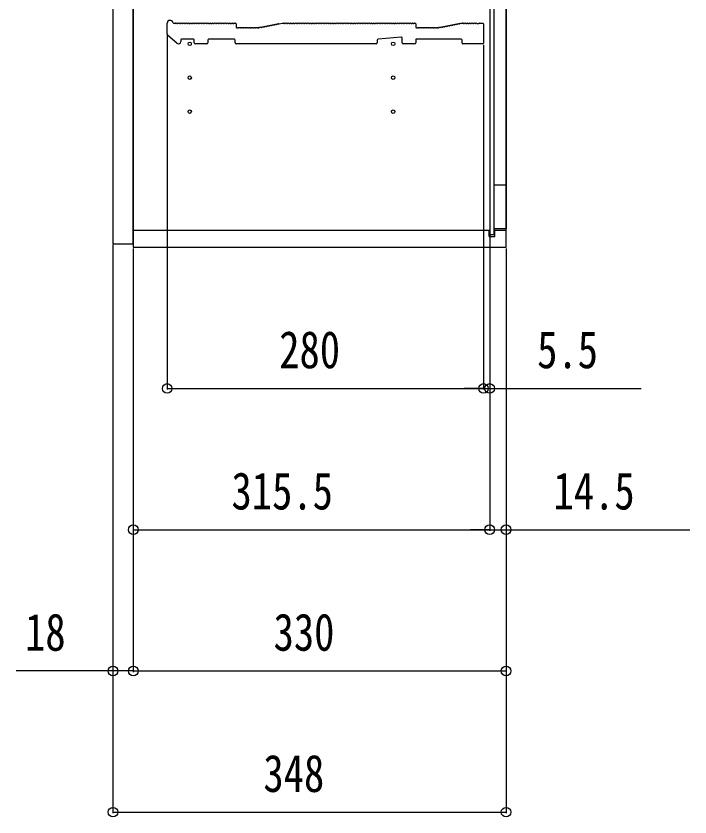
# Model space of a CAD drawing. Units: millimetres, scale not verified. Extents: x -4205 to 4205, y -2970 to 2970.
# Drawn here: x -1924 to -1327, y -2383 to -1674 of the extents above; entities that cross this region are included whole.
import ezdxf
from ezdxf.enums import TextEntityAlignment as Align

# ---------------------------------------------------------------- set-up
doc = ezdxf.new("R2010")
doc.units = ezdxf.units.MM
doc.header["$LTSCALE"] = 20
for name, color, linetype in [('0-2_YKK_11', 7, 'Continuous'), ('0-3_YKK_12', 2, 'Continuous'), ('0-5_YKK_D', 6, 'Continuous')]:
    doc.layers.add(name, color=color, linetype=linetype)
doc.styles.add('ＭＳ ゴシック', font='')
doc.styles.get('ＭＳ ゴシック').set_extended_font_data('MS Gothic')

msp = doc.modelspace()

# ---------------------------------------------------------------- linework, layer by layer
at = {"layer": '0-2_YKK_11'}
for p, q in [((-1789.99, -1690.08), (-1789.99, -1680.7)), ((-1784.36, -1680.7), (-1782.99, -1680.7)), ((-1782.43, -1680.9), (-1782.04, -1680.9)), ((-1780.93, -1680.9), (-1780.54, -1680.9)), ((-1779.43, -1680.9), (-1779.04, -1680.9)), ((-1777.93, -1680.9), (-1777.54, -1680.9)), ((-1776.43, -1680.9), (-1776.04, -1680.9)), ((-1774.93, -1680.9), (-1774.54, -1680.9)), ((-1773.43, -1680.9), (-1773.04, -1680.9)), ((-1771.93, -1680.9), (-1771.54, -1680.9)), ((-1770.43, -1680.9), (-1770.04, -1680.9)), ((-1768.93, -1680.9), (-1768.54, -1680.9)), ((-1767.43, -1680.9), (-1767.04, -1680.9)), ((-1765.93, -1680.9), (-1765.54, -1680.9)), ((-1764.43, -1680.9), (-1764.04, -1680.9)), ((-1762.93, -1680.9), (-1762.54, -1680.9)), ((-1761.43, -1680.9), (-1761.04, -1680.9)), ((-1759.93, -1680.9), (-1759.54, -1680.9)), ((-1758.43, -1680.9), (-1758.04, -1680.9)), ((-1756.93, -1680.9), (-1756.54, -1680.9)), ((-1755.43, -1680.9), (-1755.04, -1680.9)), ((-1753.93, -1680.9), (-1753.54, -1680.9)), ((-1752.43, -1680.9), (-1752.04, -1680.9)), ((-1750.93, -1680.9), (-1750.54, -1680.9)), ((-1749.43, -1680.9), (-1749.04, -1680.9)), ((-1747.93, -1680.9), (-1747.54, -1680.9)), ((-1746.43, -1680.9), (-1746.04, -1680.9)), ((-1744.93, -1680.9), (-1744.54, -1680.9)), ((-1743.43, -1680.9), (-1743.04, -1680.9)), ((-1741.93, -1680.9), (-1741.54, -1680.9)), ((-1740.43, -1680.9), (-1740.04, -1680.9)), ((-1738.93, -1680.9), (-1738.54, -1680.9)), ((-1737.43, -1680.9), (-1737.04, -1680.9)), ((-1735.93, -1680.9), (-1735.54, -1680.9)), ((-1734.43, -1680.9), (-1734.04, -1680.9)), ((-1732.93, -1680.9), (-1732.54, -1680.9)), ((-1731.43, -1680.9), (-1731.04, -1680.9)), ((-1730.49, -1680.7), (-1729.69, -1680.7)), ((-1728.99, -1681.4), (-1728.99, -1684)), ((-1728.29, -1684.7), (-1727.49, -1684.7)), ((-1726.93, -1684.9), (-1726.54, -1684.9)), ((-1725.43, -1684.9), (-1725.04, -1684.9)), ((-1723.93, -1684.9), (-1723.54, -1684.9)), ((-1722.43, -1684.9), (-1722.04, -1684.9)), ((-1720.93, -1684.9), (-1720.54, -1684.9)), ((-1719.43, -1684.9), (-1719.04, -1684.9)), ((-1717.93, -1684.9), (-1717.54, -1684.9)), ((-1716.43, -1684.9), (-1716.04, -1684.9)), ((-1714.93, -1684.9), (-1714.54, -1684.9)), ((-1713.43, -1684.9), (-1713.04, -1684.9)), ((-1711.93, -1684.9), (-1711.54, -1684.9)), ((-1710.43, -1684.9), (-1710.04, -1684.9)), ((-1709.49, -1684.7), (-1709.05, -1684.7)), ((-1709.05, -1684.7), (-1709.49, -1684.7)), ((-1708.19, -1684.75), (-1707.82, -1684.68)), ((-1706.72, -1684.47), (-1706.34, -1684.4)), ((-1705.24, -1684.19), (-1704.87, -1684.12)), ((-1703.77, -1683.91), (-1703.4, -1683.83)), ((-1702.3, -1683.63), (-1701.92, -1683.55)), ((-1700.82, -1683.34), (-1700.45, -1683.27)), ((-1699.35, -1683.06), (-1698.98, -1682.99)), ((-1697.88, -1682.78), (-1697.5, -1682.71)), ((-1696.4, -1682.5), (-1696.03, -1682.43)), ((-1694.93, -1682.22), (-1694.56, -1682.15)), ((-1693.46, -1681.94), (-1693.08, -1681.87)), ((-1691.98, -1681.66), (-1691.61, -1681.59)), ((-1686.43, -1680.9), (-1686.04, -1680.9)), ((-1684.93, -1680.9), (-1684.54, -1680.9)), ((-1683.43, -1680.9), (-1683.04, -1680.9)), ((-1681.93, -1680.9), (-1681.54, -1680.9)), ((-1680.43, -1680.9), (-1680.04, -1680.9)), ((-1678.93, -1680.9), (-1678.54, -1680.9)), ((-1677.43, -1680.9), (-1677.04, -1680.9)), ((-1675.93, -1680.9), (-1675.54, -1680.9)), ((-1674.43, -1680.9), (-1674.04, -1680.9)), ((-1672.93, -1680.9), (-1672.54, -1680.9)), ((-1671.43, -1680.9), (-1671.04, -1680.9)), ((-1669.93, -1680.9), (-1669.54, -1680.9)), ((-1668.43, -1680.9), (-1668.04, -1680.9)), ((-1666.93, -1680.9), (-1666.54, -1680.9)), ((-1665.43, -1680.9), (-1665.04, -1680.9)), ((-1663.93, -1680.9), (-1663.54, -1680.9)), ((-1662.43, -1680.9), (-1662.04, -1680.9)), ((-1660.93, -1680.9), (-1660.54, -1680.9)), ((-1659.43, -1680.9), (-1659.04, -1680.9)), ((-1657.93, -1680.9), (-1657.54, -1680.9)), ((-1656.43, -1680.9), (-1656.04, -1680.9)), ((-1654.93, -1680.9), (-1654.54, -1680.9)), ((-1653.43, -1680.9), (-1653.04, -1680.9)), ((-1651.93, -1680.9), (-1651.54, -1680.9)), ((-1650.43, -1680.9), (-1650.04, -1680.9)), ((-1648.93, -1680.9), (-1648.54, -1680.9)), ((-1647.43, -1680.9), (-1647.04, -1680.9)), ((-1645.93, -1680.9), (-1645.54, -1680.9)), ((-1644.43, -1680.9), (-1644.04, -1680.9)), ((-1642.93, -1680.9), (-1642.54, -1680.9)), ((-1641.43, -1680.9), (-1641.04, -1680.9)), ((-1639.93, -1680.9), (-1639.54, -1680.9)), ((-1638.43, -1680.9), (-1638.04, -1680.9)), ((-1636.93, -1680.9), (-1636.54, -1680.9)), ((-1635.43, -1680.9), (-1635.04, -1680.9)), ((-1633.93, -1680.9), (-1633.54, -1680.9)), ((-1632.43, -1680.9), (-1632.04, -1680.9)), ((-1630.93, -1680.9), (-1630.54, -1680.9)), ((-1629.43, -1680.9), (-1629.04, -1680.9)), ((-1627.93, -1680.9), (-1627.54, -1680.9)), ((-1626.43, -1680.9), (-1626.04, -1680.9)), ((-1624.93, -1680.9), (-1624.54, -1680.9)), ((-1623.43, -1680.9), (-1623.04, -1680.9)), ((-1621.93, -1680.9), (-1621.54, -1680.9)), ((-1620.43, -1680.9), (-1620.04, -1680.9)), ((-1618.93, -1680.9), (-1618.54, -1680.9)), ((-1617.43, -1680.9), (-1617.04, -1680.9)), ((-1615.93, -1680.9), (-1615.54, -1680.9)), ((-1614.43, -1680.9), (-1614.04, -1680.9)), ((-1612.93, -1680.9), (-1612.54, -1680.9)), ((-1611.43, -1680.9), (-1611.04, -1680.9)), ((-1609.93, -1680.9), (-1609.54, -1680.9)), ((-1608.43, -1680.9), (-1608.04, -1680.9)), ((-1606.93, -1680.9), (-1606.54, -1680.9)), ((-1605.43, -1680.9), (-1605.04, -1680.9)), ((-1603.93, -1680.9), (-1603.54, -1680.9)), ((-1602.43, -1680.9), (-1602.04, -1680.9)), ((-1600.93, -1680.9), (-1600.54, -1680.9)), ((-1599.43, -1680.9), (-1599.04, -1680.9)), ((-1597.93, -1680.9), (-1597.54, -1680.9)), ((-1596.43, -1680.9), (-1596.04, -1680.9)), ((-1594.93, -1680.9), (-1594.54, -1680.9)), ((-1593.43, -1680.9), (-1593.04, -1680.9)), ((-1591.93, -1680.9), (-1591.54, -1680.9)), ((-1590.43, -1680.9), (-1590.04, -1680.9)), ((-1588.93, -1680.9), (-1588.54, -1680.9)), ((-1587.43, -1680.9), (-1587.04, -1680.9)), ((-1585.93, -1680.9), (-1585.54, -1680.9)), ((-1584.43, -1680.9), (-1584.04, -1680.9)), ((-1582.93, -1680.9), (-1582.54, -1680.9)), ((-1581.43, -1680.9), (-1581.04, -1680.9)), ((-1579.93, -1680.9), (-1579.54, -1680.9)), ((-1578.43, -1680.9), (-1578.04, -1680.9)), ((-1576.93, -1680.9), (-1576.54, -1680.9)), ((-1575.43, -1680.9), (-1575.04, -1680.9)), ((-1573.93, -1680.9), (-1573.54, -1680.9)), ((-1572.43, -1680.9), (-1572.04, -1680.9)), ((-1571.49, -1680.7), (-1570.69, -1680.7)), ((-1569.99, -1681.4), (-1569.99, -1684)), ((-1569.29, -1684.7), (-1568.49, -1684.7)), ((-1567.93, -1684.9), (-1567.54, -1684.9)), ((-1566.43, -1684.9), (-1566.04, -1684.9)), ((-1564.93, -1684.9), (-1564.54, -1684.9)), ((-1563.43, -1684.9), (-1563.04, -1684.9)), ((-1561.93, -1684.9), (-1561.54, -1684.9)), ((-1560.43, -1684.9), (-1560.04, -1684.9)), ((-1558.93, -1684.9), (-1558.54, -1684.9)), ((-1557.43, -1684.9), (-1557.04, -1684.9)), ((-1555.93, -1684.9), (-1555.54, -1684.9)), ((-1554.43, -1684.9), (-1554.04, -1684.9)), ((-1552.93, -1684.9), (-1552.54, -1684.9)), ((-1551.43, -1684.9), (-1551.04, -1684.9)), ((-1550.49, -1684.7), (-1550.05, -1684.7)), ((-1549.92, -1684.68), (-1549.78, -1684.66)), ((-1549.19, -1684.75), (-1548.82, -1684.68)), ((-1547.72, -1684.47), (-1547.34, -1684.4)), ((-1546.24, -1684.19), (-1545.87, -1684.12)), ((-1544.77, -1683.91), (-1544.4, -1683.83)), ((-1543.3, -1683.63), (-1542.92, -1683.55)), ((-1541.82, -1683.34), (-1541.45, -1683.27)), ((-1540.35, -1683.06), (-1539.98, -1682.99)), ((-1538.88, -1682.78), (-1538.5, -1682.71)), ((-1537.4, -1682.5), (-1537.03, -1682.43)), ((-1535.93, -1682.22), (-1535.56, -1682.15)), ((-1534.46, -1681.94), (-1534.08, -1681.87)), ((-1532.98, -1681.66), (-1532.61, -1681.59)), ((-1531.51, -1681.38), (-1531.13, -1681.31)), ((-1530.62, -1681.01), (-1529.05, -1680.71)), ((-1528.92, -1680.7), (-1528.49, -1680.7)), ((-1527.93, -1680.9), (-1527.54, -1680.9)), ((-1526.43, -1680.9), (-1526.04, -1680.9)), ((-1524.93, -1680.9), (-1524.54, -1680.9)), ((-1523.43, -1680.9), (-1523.04, -1680.9)), ((-1521.93, -1680.9), (-1521.54, -1680.9)), ((-1520.43, -1680.9), (-1520.04, -1680.9)), ((-1518.93, -1680.9), (-1518.54, -1680.9)), ((-1517.43, -1680.9), (-1517.04, -1680.9)), ((-1513.49, -1680.7), (-1510.69, -1680.7)), ((-1509.99, -1681.4), (-1509.99, -1698.3)), ((-1781.29, -1698.51), (-1789.29, -1691.59)), ((-1582.75, -1693.06), (-1603.35, -1694.94)), ((-1581.99, -1698), (-1581.99, -1693.76)), ((-1777.99, -1695.7), (-1777.99, -1697)), ((-1766.69, -1695), (-1777.29, -1695)), ((-1765.99, -1698), (-1765.99, -1695.7)), ((-1754.99, -1699), (-1764.99, -1699)), ((-1753.99, -1695.7), (-1753.99, -1698)), ((-1730.49, -1695), (-1753.29, -1695)), ((-1729.79, -1698), (-1729.79, -1695.7)), ((-1603.99, -1695.63), (-1603.99, -1698)), ((-1570.99, -1699), (-1580.99, -1699)), ((-1528.99, -1698.3), (-1528.99, -1695.7)), ((-1510.69, -1699), (-1528.29, -1699))]:
    msp.add_line(p, q, dxfattribs=at)
for points in [[(-1708.78, -1684.66), (-1708.92, -1684.68), (-1708.78, -1684.66)], [(-1691.1, -1681.29), (-1687.99, -1680.7), (-1686.99, -1680.7)], [(-1515.92, -1680.9), (-1515.73, -1680.97), (-1514.24, -1680.97), (-1514.05, -1680.9)], [(-1604.99, -1699), (-1631.41, -1699), (-1631.66, -1698.87), (-1632.31, -1698.87), (-1632.56, -1699), (-1659.41, -1699), (-1659.66, -1698.87), (-1660.31, -1698.87), (-1660.56, -1699), (-1687.41, -1699), (-1687.66, -1698.87), (-1688.31, -1698.87), (-1688.56, -1699), (-1728.79, -1699)], [(-1529.69, -1695), (-1569.99, -1695), (-1569.99, -1698)]]:
    msp.add_lwpolyline(points, dxfattribs=at)
for centre, radius, start, end in [((-1787.49, -1680.7), 2.5, 12.63563, 180), ((-1784.36, -1680), 0.7, 192.63563, 270), ((-1782.99, -1681.58), 0.88, 50.536, 90), ((-1781.49, -1681.58), 0.88, 50.536, 129.464), ((-1779.99, -1681.58), 0.88, 50.536, 129.464), ((-1778.49, -1681.58), 0.88, 50.536, 129.464), ((-1776.99, -1681.58), 0.88, 50.536, 129.464), ((-1775.49, -1681.58), 0.88, 50.536, 129.464), ((-1773.99, -1681.58), 0.88, 50.536, 129.464), ((-1772.49, -1681.58), 0.88, 50.536, 129.464), ((-1770.99, -1681.58), 0.88, 50.536, 129.464), ((-1769.49, -1681.58), 0.88, 50.536, 129.464), ((-1767.99, -1681.58), 0.88, 50.536, 129.464), ((-1766.49, -1681.58), 0.88, 50.536, 129.464), ((-1764.99, -1681.58), 0.88, 50.536, 129.464), ((-1763.49, -1681.58), 0.88, 50.536, 129.464), ((-1761.99, -1681.58), 0.88, 50.536, 129.464), ((-1760.49, -1681.58), 0.88, 50.536, 129.464), ((-1758.99, -1681.58), 0.88, 50.536, 129.464), ((-1757.49, -1681.58), 0.88, 50.536, 129.464), ((-1755.99, -1681.58), 0.88, 50.536, 129.464), ((-1754.49, -1681.58), 0.88, 50.536, 129.464), ((-1752.99, -1681.58), 0.88, 50.536, 129.464), ((-1751.49, -1681.58), 0.88, 50.536, 129.464), ((-1749.99, -1681.58), 0.88, 50.536, 129.464), ((-1748.49, -1681.58), 0.88, 50.536, 129.464), ((-1746.99, -1681.58), 0.88, 50.536, 129.464), ((-1745.49, -1681.58), 0.88, 50.536, 129.464), ((-1743.99, -1681.58), 0.88, 50.536, 129.464), ((-1742.49, -1681.58), 0.88, 50.536, 129.464), ((-1740.99, -1681.58), 0.88, 50.536, 129.464), ((-1739.49, -1681.58), 0.88, 50.536, 129.464), ((-1737.99, -1681.58), 0.88, 50.536, 129.464), ((-1736.49, -1681.58), 0.88, 50.536, 129.464), ((-1734.99, -1681.58), 0.88, 50.536, 129.464), ((-1733.49, -1681.58), 0.88, 50.536, 129.464), ((-1731.99, -1681.58), 0.88, 50.536, 129.464), ((-1730.49, -1681.58), 0.88, 90, 129.464), ((-1729.69, -1681.4), 0.7, 0, 90), ((-1728.29, -1684), 0.7, 180, 270), ((-1727.49, -1685.58), 0.88, 50.536, 90), ((-1725.99, -1685.58), 0.88, 50.536, 129.464), ((-1724.49, -1685.58), 0.88, 50.536, 129.464), ((-1722.99, -1685.58), 0.88, 50.536, 129.464), ((-1721.49, -1685.58), 0.88, 50.536, 129.464), ((-1719.99, -1685.58), 0.88, 50.536, 129.464), ((-1718.49, -1685.58), 0.88, 50.536, 129.464), ((-1716.99, -1685.58), 0.88, 50.536, 129.464), ((-1715.49, -1685.58), 0.88, 50.536, 129.464), ((-1713.99, -1685.58), 0.88, 50.536, 129.464), ((-1712.49, -1685.58), 0.88, 50.536, 129.464), ((-1710.99, -1685.58), 0.88, 50.536, 129.464), ((-1709.49, -1685.58), 0.88, 90, 129.464), ((-1709.05, -1684), 0.7, 270, 280.7843), ((-1709.05, -1684), 0.7, 270, 280.7843), ((-1708.61, -1685.52), 0.88, 61.3203, 100.7843), ((-1707.14, -1685.24), 0.88, 61.3203, 140.24829), ((-1705.67, -1684.96), 0.88, 61.3203, 140.24829), ((-1704.19, -1684.68), 0.88, 61.3203, 140.24829), ((-1702.72, -1684.4), 0.88, 61.3203, 140.24829), ((-1701.25, -1684.12), 0.88, 61.3203, 140.24829), ((-1699.77, -1683.84), 0.88, 61.3203, 140.24829), ((-1698.3, -1683.56), 0.88, 61.3203, 140.24829), ((-1696.83, -1683.27), 0.88, 61.3203, 140.24829), ((-1695.35, -1682.99), 0.88, 61.3203, 140.24829), ((-1693.88, -1682.71), 0.88, 61.3203, 140.24829), ((-1692.41, -1682.43), 0.88, 61.3203, 140.24829), ((-1690.93, -1682.15), 0.88, 100.7843, 140.24829), ((-1686.99, -1681.58), 0.88, 50.536, 90), ((-1685.49, -1681.58), 0.88, 50.536, 129.464), ((-1683.99, -1681.58), 0.88, 50.536, 129.464), ((-1682.49, -1681.58), 0.88, 50.536, 129.464), ((-1680.99, -1681.58), 0.88, 50.536, 129.464), ((-1679.49, -1681.58), 0.88, 50.536, 129.464), ((-1677.99, -1681.58), 0.88, 50.536, 129.464), ((-1676.49, -1681.58), 0.88, 50.536, 129.464), ((-1674.99, -1681.58), 0.88, 50.536, 129.464), ((-1673.49, -1681.58), 0.88, 50.536, 129.464), ((-1671.99, -1681.58), 0.88, 50.536, 129.464), ((-1670.49, -1681.58), 0.88, 50.536, 129.464), ((-1668.99, -1681.58), 0.88, 50.536, 129.464), ((-1667.49, -1681.58), 0.88, 50.536, 129.464), ((-1665.99, -1681.58), 0.88, 50.536, 129.464), ((-1664.49, -1681.58), 0.88, 50.536, 129.464), ((-1662.99, -1681.58), 0.88, 50.536, 129.464), ((-1661.49, -1681.58), 0.88, 50.536, 129.464), ((-1659.99, -1681.58), 0.88, 50.536, 129.464), ((-1658.49, -1681.58), 0.88, 50.536, 129.464), ((-1656.99, -1681.58), 0.88, 50.536, 129.464), ((-1655.49, -1681.58), 0.88, 50.536, 129.464), ((-1653.99, -1681.58), 0.88, 50.536, 129.464), ((-1652.49, -1681.58), 0.88, 50.536, 129.464), ((-1650.99, -1681.58), 0.88, 50.536, 129.464), ((-1649.49, -1681.58), 0.88, 50.536, 129.464), ((-1647.99, -1681.58), 0.88, 50.536, 129.464), ((-1646.49, -1681.58), 0.88, 50.536, 129.464), ((-1644.99, -1681.58), 0.88, 50.536, 129.464), ((-1643.49, -1681.58), 0.88, 50.536, 129.464), ((-1641.99, -1681.58), 0.88, 50.536, 129.464), ((-1640.49, -1681.58), 0.88, 50.536, 129.464), ((-1638.99, -1681.58), 0.88, 50.536, 129.464), ((-1637.49, -1681.58), 0.88, 50.536, 129.464), ((-1635.99, -1681.58), 0.88, 50.536, 129.464), ((-1634.49, -1681.58), 0.88, 50.536, 129.464), ((-1632.99, -1681.58), 0.88, 50.536, 129.464), ((-1631.49, -1681.58), 0.88, 50.536, 129.464), ((-1629.99, -1681.58), 0.88, 50.536, 129.464), ((-1628.49, -1681.58), 0.88, 50.536, 129.464), ((-1626.99, -1681.58), 0.88, 50.536, 129.464), ((-1625.49, -1681.58), 0.88, 50.536, 129.464), ((-1623.99, -1681.58), 0.88, 50.536, 129.464), ((-1622.49, -1681.58), 0.88, 50.536, 129.464), ((-1620.99, -1681.58), 0.88, 50.536, 129.464), ((-1619.49, -1681.58), 0.88, 50.536, 129.464), ((-1617.99, -1681.58), 0.88, 50.536, 129.464), ((-1616.49, -1681.58), 0.88, 50.536, 129.464), ((-1614.99, -1681.58), 0.88, 50.536, 129.464), ((-1613.49, -1681.58), 0.88, 50.536, 129.464), ((-1611.99, -1681.58), 0.88, 50.536, 129.464), ((-1610.49, -1681.58), 0.88, 50.536, 129.464), ((-1608.99, -1681.58), 0.88, 50.536, 129.464), ((-1607.49, -1681.58), 0.88, 50.536, 129.464), ((-1605.99, -1681.58), 0.88, 50.536, 129.464), ((-1604.49, -1681.58), 0.88, 50.536, 129.464), ((-1602.99, -1681.58), 0.88, 50.536, 129.464), ((-1601.49, -1681.58), 0.88, 50.536, 129.464), ((-1599.99, -1681.58), 0.88, 50.536, 129.464), ((-1598.49, -1681.58), 0.88, 50.536, 129.464), ((-1596.99, -1681.58), 0.88, 50.536, 129.464), ((-1595.49, -1681.58), 0.88, 50.536, 129.464), ((-1593.99, -1681.58), 0.88, 50.536, 129.464), ((-1592.49, -1681.58), 0.88, 50.536, 129.464), ((-1590.99, -1681.58), 0.88, 50.536, 129.464), ((-1589.49, -1681.58), 0.88, 50.536, 129.464), ((-1587.99, -1681.58), 0.88, 50.536, 129.464), ((-1586.49, -1681.58), 0.88, 50.536, 129.464), ((-1584.99, -1681.58), 0.88, 50.536, 129.464), ((-1583.49, -1681.58), 0.88, 50.536, 129.464), ((-1581.99, -1681.58), 0.88, 50.536, 129.464), ((-1580.49, -1681.58), 0.88, 50.536, 129.464), ((-1578.99, -1681.58), 0.88, 50.536, 129.464), ((-1577.49, -1681.58), 0.88, 50.536, 129.464), ((-1575.99, -1681.58), 0.88, 50.536, 129.464), ((-1574.49, -1681.58), 0.88, 50.536, 129.464), ((-1572.99, -1681.58), 0.88, 50.536, 129.464), ((-1571.49, -1681.58), 0.88, 90, 129.464), ((-1570.69, -1681.4), 0.7, 0, 90), ((-1569.29, -1684), 0.7, 180, 270), ((-1568.49, -1685.58), 0.88, 50.536, 90), ((-1566.99, -1685.58), 0.88, 50.536, 129.464), ((-1565.49, -1685.58), 0.88, 50.536, 129.464), ((-1563.99, -1685.58), 0.88, 50.536, 129.464), ((-1562.49, -1685.58), 0.88, 50.536, 129.464), ((-1560.99, -1685.58), 0.88, 50.536, 129.464), ((-1559.49, -1685.58), 0.88, 50.536, 129.464), ((-1557.99, -1685.58), 0.88, 50.536, 129.464), ((-1556.49, -1685.58), 0.88, 50.536, 129.464), ((-1554.99, -1685.58), 0.88, 50.536, 129.464), ((-1553.49, -1685.58), 0.88, 50.536, 129.464), ((-1551.99, -1685.58), 0.88, 50.536, 129.464), ((-1550.49, -1685.58), 0.88, 90, 129.464), ((-1550.05, -1684), 0.7, 270, 280.7843), ((-1549.61, -1685.52), 0.88, 61.3203, 100.7843), ((-1548.14, -1685.24), 0.88, 61.3203, 140.24829), ((-1546.67, -1684.96), 0.88, 61.3203, 140.24829), ((-1545.19, -1684.68), 0.88, 61.3203, 140.24829), ((-1543.72, -1684.4), 0.88, 61.3203, 140.24829), ((-1542.25, -1684.12), 0.88, 61.3203, 140.24829), ((-1540.77, -1683.84), 0.88, 61.3203, 140.24829), ((-1539.3, -1683.56), 0.88, 61.3203, 140.24829), ((-1537.83, -1683.27), 0.88, 61.3203, 140.24829), ((-1536.35, -1682.99), 0.88, 61.3203, 140.24829), ((-1534.88, -1682.71), 0.88, 61.3203, 140.24829), ((-1533.41, -1682.43), 0.88, 61.3203, 140.24829), ((-1531.93, -1682.15), 0.88, 61.3203, 140.24829), ((-1530.46, -1681.87), 0.88, 100.7843, 140.24829), ((-1528.92, -1681.4), 0.7, 90, 100.7843), ((-1528.49, -1681.58), 0.88, 50.536, 90), ((-1526.99, -1681.58), 0.88, 50.536, 129.464), ((-1525.49, -1681.58), 0.88, 50.536, 129.464), ((-1523.99, -1681.58), 0.88, 50.536, 129.464), ((-1522.49, -1681.58), 0.88, 50.536, 129.464), ((-1520.99, -1681.58), 0.88, 50.536, 129.464), ((-1519.49, -1681.58), 0.88, 50.536, 129.464), ((-1517.99, -1681.58), 0.88, 50.536, 129.464), ((-1516.49, -1681.58), 0.88, 50.46055, 129.464), ((-1513.49, -1681.58), 0.88, 90, 129.53945), ((-1510.69, -1681.4), 0.7, 0, 90), ((-1787.99, -1690.08), 2, 180, 229.16128), ((-1582.69, -1693.76), 0.7, 0, 95.19443), ((-1779.99, -1697), 2, 229.16128, 0), ((-1777.29, -1695.7), 0.7, 90, 180), ((-1766.69, -1695.7), 0.7, 0, 90), ((-1764.99, -1698), 1, 180, 270), ((-1754.99, -1698), 1, 270, 0), ((-1753.29, -1695.7), 0.7, 90, 180), ((-1730.49, -1695.7), 0.7, 0, 90), ((-1728.79, -1698), 1, 180, 270), ((-1604.99, -1698), 1, 270, 0), ((-1603.29, -1695.63), 0.7, 95.19443, 180), ((-1580.99, -1698), 1, 180, 270), ((-1570.99, -1698), 1, 270, 0), ((-1529.69, -1695.7), 0.7, 0, 90), ((-1528.29, -1698.3), 0.7, 180, 270), ((-1510.69, -1698.3), 0.7, 270, 0)]:
    msp.add_arc(centre, radius, start, end, dxfattribs=at)
at = {"layer": '0-3_YKK_12'}
for p, q in [((-1489.99, -1154.25), (-1489.99, -1823.75)), ((-1819.99, -1864), (-1504.99, -1864)), ((-1504.99, -1869.5), (-1504.99, -1864)), ((-1499.99, -1869.5), (-1499.99, -1864)), ((-1499.99, -1864), (-1489.99, -1864)), ((-1504.99, -1869.5), (-1499.99, -1869.5))]:
    msp.add_line(p, q, dxfattribs=at)
for points in [[(-1837.99, -1876), (-1819.99, -1876), (-1819.99, -1102), (-1837.99, -1102)], [(-1819.99, -1879), (-1489.99, -1879), (-1489.99, -1099), (-1819.99, -1099)], [(-1504.49, -1867.75), (-1500.49, -1867.75), (-1500.49, -1110.25), (-1504.49, -1110.25)], [(-1500.49, -1823.75), (-1489.99, -1823.75), (-1489.99, -1862.75), (-1500.49, -1862.75)]]:
    msp.add_lwpolyline(points, close=True, dxfattribs=at)
for centre in [(-1769.99, -1699), (-1589.99, -1699), (-1769.99, -1729), (-1589.99, -1729), (-1769.99, -1759), (-1589.99, -1759)]:
    msp.add_circle(centre, 1.55, dxfattribs=at)
at = {"layer": '0-5_YKK_D'}
for p, q in [((-1789.99, -1691), (-1789.99, -2005)), ((-1509.99, -1700), (-1509.99, -2005)), ((-1509.99, -1700), (-1509.99, -2005)), ((-1504.49, -1868.75), (-1504.49, -2005)), ((-1504.49, -1868.75), (-1504.49, -2130)), ((-1504.49, -1868.75), (-1504.49, -2130)), ((-1837.99, -1877), (-1837.99, -2255)), ((-1837.99, -1877), (-1837.99, -2380)), ((-1819.99, -1880), (-1819.99, -2130)), ((-1819.99, -1880), (-1819.99, -2255)), ((-1819.99, -1880), (-1819.99, -2255)), ((-1489.99, -1880), (-1489.99, -2130)), ((-1489.99, -1880), (-1489.99, -2255)), ((-1489.99, -1880), (-1489.99, -2380)), ((-1789.99, -2004), (-1509.99, -2004)), ((-1509.99, -2004), (-1526.99, -2004)), ((-1509.99, -2004), (-1504.49, -2004)), ((-1504.49, -2004), (-1370.49, -2004)), ((-1819.99, -2129), (-1504.49, -2129)), ((-1504.49, -2129), (-1521.49, -2129)), ((-1504.49, -2129), (-1489.99, -2129)), ((-1489.99, -2129), (-1327.19, -2129)), ((-1819.99, -2254), (-1489.99, -2254)), ((-1837.99, -2379), (-1489.99, -2379))]:
    msp.add_line(p, q, dxfattribs=at)
msp.add_lwpolyline([(-1819.99, -2254), (-1837.99, -2254), (-1923.79, -2254)], dxfattribs=at)
for centre in [(-1789.99, -2004), (-1509.99, -2004), (-1509.99, -2004), (-1504.49, -2004), (-1819.99, -2129), (-1504.49, -2129), (-1504.49, -2129), (-1489.99, -2129), (-1837.99, -2254), (-1819.99, -2254), (-1819.99, -2254), (-1489.99, -2254), (-1837.99, -2379), (-1489.99, -2379)]:
    msp.add_circle(centre, 4.25, dxfattribs=at)

# ---------------------------------------------------------------- texts
at = {"layer": '0-5_YKK_D', "style": 'ＭＳ ゴシック', "width": 0.8}
for s, p in [('280', (-1690.79, -1996)), ('5.5', (-1462.49, -1996)), ('315.5', (-1733.04, -2121)), ('14.5', (-1447.99, -2121)), ('18', (-1915.79, -2246)), ('330', (-1695.79, -2246)), ('348', (-1704.79, -2371))]:
    msp.add_text(s, height=32.99, dxfattribs=at).set_placement(p, align=Align.BOTTOM_LEFT)

doc.saveas('drawing.dxf')
